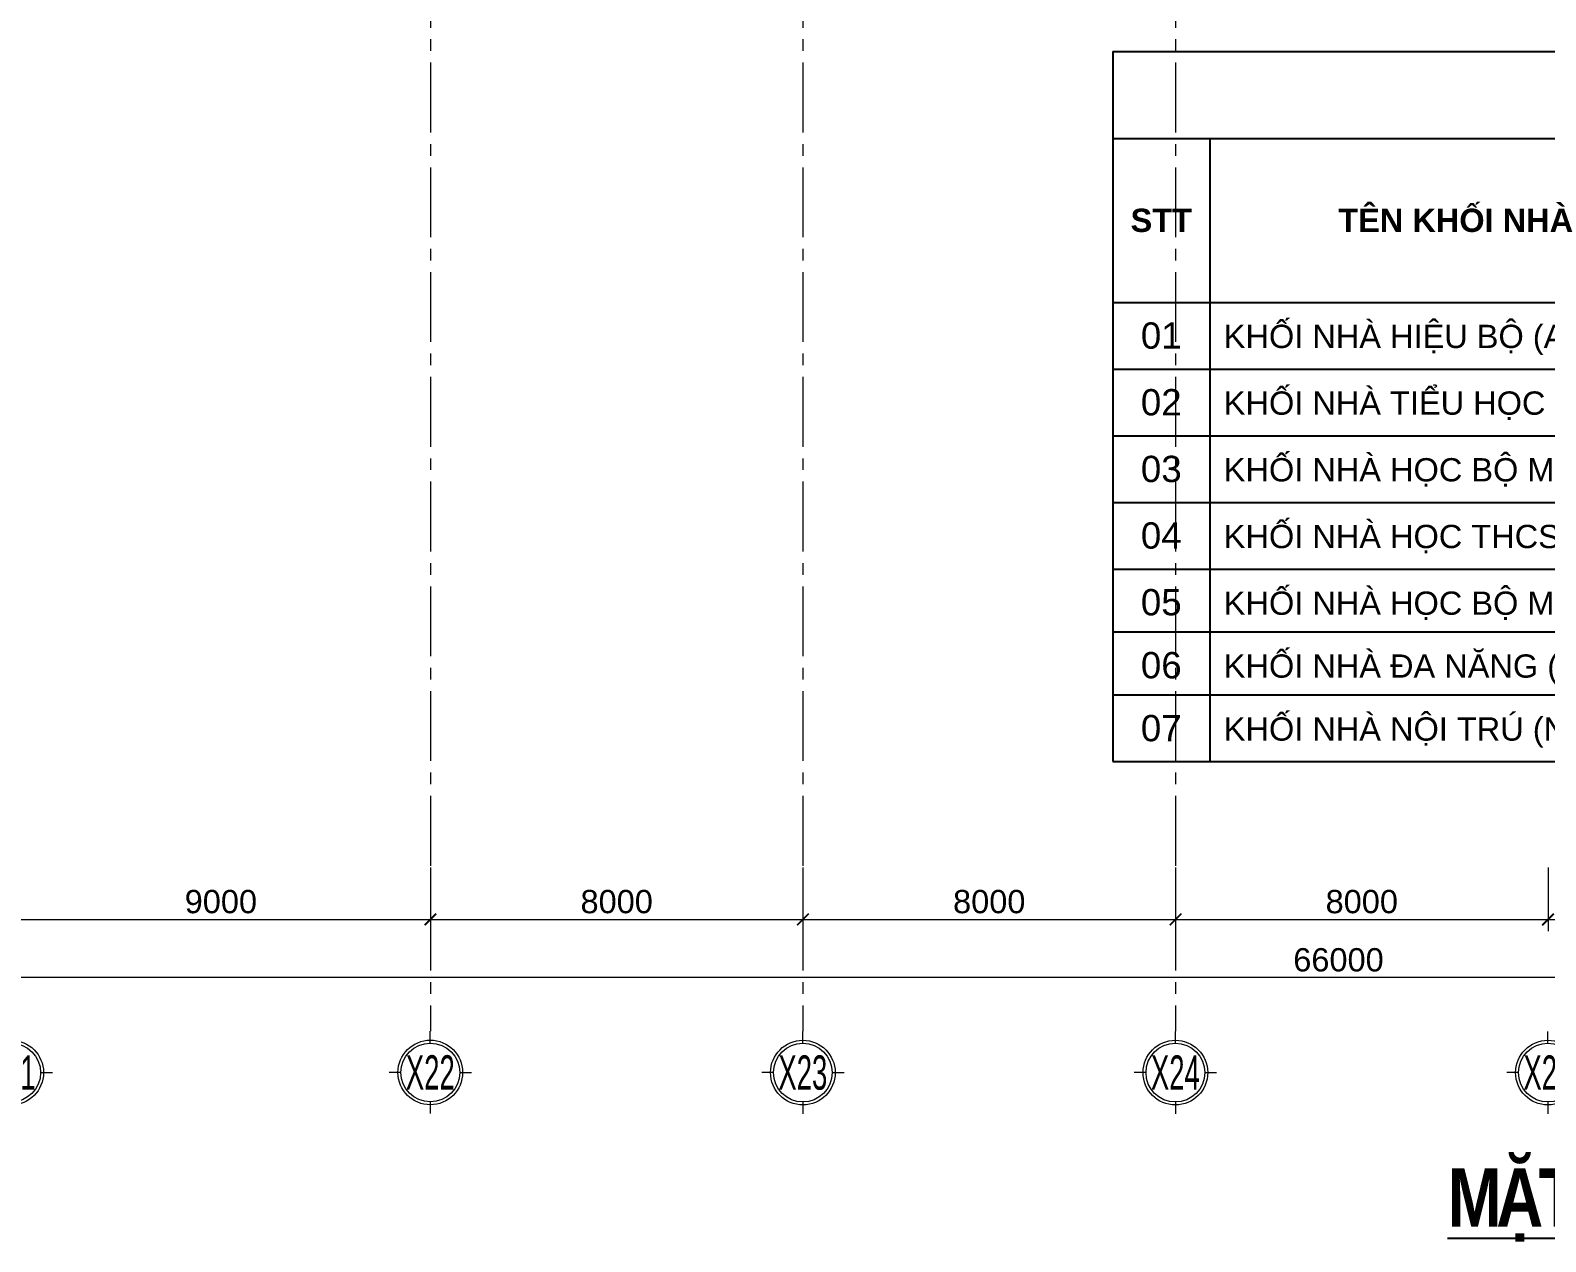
# Model space of a CAD drawing. Header units: millimetres. Extents: x 18326 to 214271, y -298828 to -198730.
# Drawn here: x 136505 to 169047, y -298828 to -272810 of the extents above; entities that cross this region are included whole.
import ezdxf
from ezdxf.enums import TextEntityAlignment as Align

# ---------------------------------------------------------------- set-up
doc = ezdxf.new("R2010")
doc.units = ezdxf.units.MM
doc.header["$LTSCALE"] = 20
doc.header["$MEASUREMENT"] = 0
doc.linetypes.add('xref LC GK$0$CENTER2', pattern=[1.125, 0.75, -0.125, 0.125, -0.125])
doc.layers.get('0').update_dxf_attribs({"lineweight": 0})
doc.layers.get('Defpoints').update_dxf_attribs({"color": 1, "lineweight": 25})
doc.layers.add('KV-Bo vien', color=40, linetype='Continuous')
doc.layers.add('KV-Khung ten', color=7, linetype='Continuous')
for name, color, linetype, lineweight in [('KV-Cay xanh', 78, 'Continuous', 5), ('KV-Dim', 14, 'Continuous', 9), ('KV-Ky hieu', 30, 'Continuous', 0), ('KV-Net thay 1', 9, 'Continuous', 20), ('KV-Net thay 2', 8, 'Continuous', 13), ('KV-Text', 7, 'Continuous', 25), ('xref LC GK$0$KV-Net truc', 251, 'xref LC GK$0$CENTER2', 9)]:
    doc.layers.add(name, color=color, linetype=linetype, lineweight=lineweight)
doc.styles.add('ARIAL H', font='arialbd.ttf', dxfattribs={"width": 0.8})
doc.styles.add('CHUTO', font='VnAvantH.TTF', dxfattribs={"width": 0.7})
doc.styles.add('KD-Style', font='arial.ttf')
doc.styles.get("Standard").update_dxf_attribs({"font": 'arial.ttf'})
doc.dimstyles.new('D-Layout', dxfattribs={"dimscale": 0, "dimtxt": 2, "dimasz": 1, "dimexe": 1, "dimexo": 0, "dimgap": 0.5, "dimtad": 1, "dimdec": 0, "dimzin": 0, "dimdsep": 46, "dimtxsty": 'KD-Style', "dimblk": 'ARCHTICK', "dimcen": 0.09, "dimdle": 1, "dimclrd": 256, "dimclre": 256, "dimclrt": 2, "dimadec": 0, "dimazin": 0, "dimtfac": 1, "dimtdec": 0, "dimtix": 1, "dimtmove": 2, "dimatfit": 3, "dimldrblk": 'MUITEN', "dimfxl": 1, "dimtolj": 1, "dimtzin": 0, "dimarcsym": 0})

# ---------------------------------------------------------------- blocks, each defined once
blk = doc.blocks.new('A$C06776D30')
at = {"layer": 'KV-Ky hieu', "color": 8}
for p, q in [((504, 865), (504, 1009)), ((144, 504), (0, 504)), ((865, 504), (1009, 504)), ((504, 144), (504, 0))]:
    blk.add_line(p, q, dxfattribs=at)
for radius in [396, 360]:
    blk.add_circle((504, 504), radius, dxfattribs=at)
at = {"layer": 'KV-Text', "color": 8, "style": 'CHUTO', "width": 0.6}
blk.add_attdef('GIRD', text='', height=420, dxfattribs=at).set_placement((504, 504), align=Align.MIDDLE_CENTER)
blk = doc.blocks.new('TT')
at = {"layer": 'KV-Net thay 1', "color": 8}
ref = blk.add_blockref('A$C06776D30', (400.79, -220.83), dxfattribs=dict(at, xscale=0.007011206080914858, yscale=0.007011206080914858, zscale=0.007011206080914858))
ref.add_attrib('GIRD', 'X21', dxfattribs={"layer": 'KV-Text', "height": 2.945, "style": 'CHUTO', "width": 0.6}).set_placement((404.32, -217.29), align=Align.MIDDLE_CENTER)
ref = blk.add_blockref('A$C06776D30', (436.79, -220.82), dxfattribs=dict(at, xscale=0.007011206080914858, yscale=0.007011206080914858, zscale=0.007011206080914858))
ref.add_attrib('GIRD', 'X22', dxfattribs={"layer": 'KV-Text', "height": 2.945, "style": 'CHUTO', "width": 0.6}).set_placement((440.32, -217.28), align=Align.MIDDLE_CENTER)
ref = blk.add_blockref('A$C06776D30', (468.79, -220.83), dxfattribs=dict(at, xscale=0.007011206080914858, yscale=0.007011206080914858, zscale=0.007011206080914858))
ref.add_attrib('GIRD', 'X23', dxfattribs={"layer": 'KV-Text', "height": 2.945, "style": 'CHUTO', "width": 0.6}).set_placement((472.32, -217.29), align=Align.MIDDLE_CENTER)
ref = blk.add_blockref('A$C06776D30', (500.79, -220.83), dxfattribs=dict(at, xscale=0.007011206080914858, yscale=0.007011206080914858, zscale=0.007011206080914858))
ref.add_attrib('GIRD', 'X24', dxfattribs={"layer": 'KV-Text', "height": 2.945, "style": 'CHUTO', "width": 0.6}).set_placement((504.32, -217.29), align=Align.MIDDLE_CENTER)
ref = blk.add_blockref('A$C06776D30', (532.79, -220.83), dxfattribs=dict(at, xscale=0.007011206080914858, yscale=0.007011206080914858, zscale=0.007011206080914858))
ref.add_attrib('GIRD', 'X25', dxfattribs={"layer": 'KV-Text', "height": 2.945, "style": 'CHUTO', "width": 0.6}).set_placement((536.32, -217.29), align=Align.MIDDLE_CENTER)
blk = doc.blocks.new('_ARCHTICK')
at = {"color": 8, "const_width": 0.15}
blk.add_lwpolyline([(-0.5, -0.5), (0.5, 0.5)], dxfattribs=at)
blk = doc.blocks.new('*D27')
at = {"layer": 'Defpoints', "color": 8, "transparency": 16777216}
for p in [(1248.69, 52.71), (1284.69, 52.71), (1284.69, 48.25)]:
    blk.add_point(p, dxfattribs=at)
at = {"layer": 'KV-Dim', "color": 8, "lineweight": -2, "transparency": 16777216}
for p, q in [((1248.69, 52.71), (1248.69, 47.25)), ((1284.69, 52.71), (1284.69, 47.25)), ((1247.69, 48.25), (1285.69, 48.25))]:
    blk.add_line(p, q, dxfattribs=at)
at = {"layer": 'KV-Dim', "color": 8, "lineweight": -2, "transparency": 16777216, "rotation": 180}
blk.add_blockref('_ARCHTICK', (1248.69, 48.25), dxfattribs=at)
at = {"layer": 'KV-Dim', "color": 8, "lineweight": -2, "transparency": 16777216}
blk.add_blockref('_ARCHTICK', (1284.69, 48.25), dxfattribs=at)
at = {"layer": 'KV-Dim', "color": 8, "transparency": 16777216, "insert": (1266.69, 49.77), "char_height": 2, "attachment_point": 5, "style": 'KD-Style'}
blk.add_mtext('\\A1;9000', dxfattribs=at)
blk = doc.blocks.new('MUITEN')
at = {"color": 8, "const_width": 0.4}
blk.add_lwpolyline([(-1, 1.73), (0, 0), (-1, -1.73)], dxfattribs=at)
blk = doc.blocks.new('*D28')
at = {"layer": 'Defpoints', "color": 8, "transparency": 16777216}
for p in [(1284.69, 52.71), (1316.69, 52.71), (1316.69, 48.25)]:
    blk.add_point(p, dxfattribs=at)
at = {"layer": 'KV-Dim', "color": 8, "lineweight": -2, "transparency": 16777216}
for p, q in [((1284.69, 52.71), (1284.69, 47.25)), ((1316.69, 52.71), (1316.69, 47.25)), ((1283.69, 48.25), (1317.69, 48.25))]:
    blk.add_line(p, q, dxfattribs=at)
at = {"layer": 'KV-Dim', "color": 8, "lineweight": -2, "transparency": 16777216, "rotation": 180}
blk.add_blockref('_ARCHTICK', (1284.69, 48.25), dxfattribs=at)
at = {"layer": 'KV-Dim', "color": 8, "lineweight": -2, "transparency": 16777216}
blk.add_blockref('_ARCHTICK', (1316.69, 48.25), dxfattribs=at)
at = {"layer": 'KV-Dim', "color": 8, "transparency": 16777216, "insert": (1300.69, 49.77), "char_height": 2, "attachment_point": 5, "style": 'KD-Style'}
blk.add_mtext('\\A1;8000', dxfattribs=at)
blk = doc.blocks.new('*D29')
at = {"layer": 'Defpoints', "color": 8, "transparency": 16777216}
for p in [(1316.69, 52.71), (1348.69, 52.71), (1348.69, 48.25)]:
    blk.add_point(p, dxfattribs=at)
at = {"layer": 'KV-Dim', "color": 8, "lineweight": -2, "transparency": 16777216}
for p, q in [((1316.69, 52.71), (1316.69, 47.25)), ((1348.69, 52.71), (1348.69, 47.25)), ((1315.69, 48.25), (1349.69, 48.25))]:
    blk.add_line(p, q, dxfattribs=at)
at = {"layer": 'KV-Dim', "color": 8, "lineweight": -2, "transparency": 16777216, "rotation": 180}
blk.add_blockref('_ARCHTICK', (1316.69, 48.25), dxfattribs=at)
at = {"layer": 'KV-Dim', "color": 8, "lineweight": -2, "transparency": 16777216}
blk.add_blockref('_ARCHTICK', (1348.69, 48.25), dxfattribs=at)
at = {"layer": 'KV-Dim', "color": 8, "transparency": 16777216, "insert": (1332.69, 49.77), "char_height": 2, "attachment_point": 5, "style": 'KD-Style'}
blk.add_mtext('\\A1;8000', dxfattribs=at)
blk = doc.blocks.new('*D30')
at = {"layer": 'Defpoints', "color": 8, "transparency": 16777216}
for p in [(1348.69, 52.71), (1380.69, 52.71), (1380.69, 48.25)]:
    blk.add_point(p, dxfattribs=at)
at = {"layer": 'KV-Dim', "color": 8, "lineweight": -2, "transparency": 16777216}
for p, q in [((1348.69, 52.71), (1348.69, 47.25)), ((1380.69, 52.71), (1380.69, 47.25)), ((1347.69, 48.25), (1381.69, 48.25))]:
    blk.add_line(p, q, dxfattribs=at)
at = {"layer": 'KV-Dim', "color": 8, "lineweight": -2, "transparency": 16777216, "rotation": 180}
blk.add_blockref('_ARCHTICK', (1348.69, 48.25), dxfattribs=at)
at = {"layer": 'KV-Dim', "color": 8, "lineweight": -2, "transparency": 16777216}
blk.add_blockref('_ARCHTICK', (1380.69, 48.25), dxfattribs=at)
at = {"layer": 'KV-Dim', "color": 8, "transparency": 16777216, "insert": (1364.69, 49.77), "char_height": 2, "attachment_point": 5, "style": 'KD-Style'}
blk.add_mtext('\\A1;8000', dxfattribs=at)
blk = doc.blocks.new('*D31')
at = {"layer": 'Defpoints', "color": 8, "transparency": 16777216}
for p in [(1380.69, 52.71), (1412.69, 52.71), (1412.69, 48.25)]:
    blk.add_point(p, dxfattribs=at)
at = {"layer": 'KV-Dim', "color": 8, "lineweight": -2, "transparency": 16777216}
for p, q in [((1380.69, 52.71), (1380.69, 47.25)), ((1412.69, 52.71), (1412.69, 47.25)), ((1379.69, 48.25), (1413.69, 48.25))]:
    blk.add_line(p, q, dxfattribs=at)
at = {"layer": 'KV-Dim', "color": 8, "lineweight": -2, "transparency": 16777216, "rotation": 180}
blk.add_blockref('_ARCHTICK', (1380.69, 48.25), dxfattribs=at)
at = {"layer": 'KV-Dim', "color": 8, "lineweight": -2, "transparency": 16777216}
blk.add_blockref('_ARCHTICK', (1412.69, 48.25), dxfattribs=at)
at = {"layer": 'KV-Dim', "color": 8, "transparency": 16777216, "insert": (1396.69, 49.77), "char_height": 2, "attachment_point": 5, "style": 'KD-Style'}
blk.add_mtext('\\A1;8000', dxfattribs=at)
blk = doc.blocks.new('*D35')
at = {"layer": 'Defpoints', "color": 8, "transparency": 16777216}
for p in [(1230.69, 52.71), (1494.69, 52.71), (1230.69, 43.25)]:
    blk.add_point(p, dxfattribs=at)
at = {"layer": 'KV-Dim', "color": 8, "lineweight": -2, "transparency": 16777216}
for p, q in [((1230.69, 52.71), (1230.69, 42.25)), ((1494.69, 52.71), (1494.69, 42.25)), ((1495.69, 43.25), (1229.69, 43.25))]:
    blk.add_line(p, q, dxfattribs=at)
at = {"layer": 'KV-Dim', "color": 8, "lineweight": -2, "transparency": 16777216, "rotation": 180}
blk.add_blockref('_ARCHTICK', (1230.69, 43.25), dxfattribs=at)
at = {"layer": 'KV-Dim', "color": 8, "lineweight": -2, "transparency": 16777216}
blk.add_blockref('_ARCHTICK', (1494.69, 43.25), dxfattribs=at)
at = {"layer": 'KV-Dim', "color": 8, "transparency": 16777216, "insert": (1362.69, 44.77), "char_height": 2, "attachment_point": 5, "style": 'KD-Style'}
blk.add_mtext('\\A1;66000', dxfattribs=at)
blk = doc.blocks.new('A$Ca86a77d0')
at = {"layer": 'KV-Khung ten', "color": 8, "ltscale": 100}
for p, q in [((6.28, 61), (166.69, 61)), ((6.28, 61), (6.28, 0)), ((6.28, 53.52), (166.69, 53.52)), ((14.61, 53.52), (14.61, 0)), ((6.28, 39.45), (166.69, 39.45)), ((6.28, 33.73), (166.69, 33.73)), ((6.28, 28), (166.69, 28)), ((6.28, 22.27), (166.69, 22.27)), ((6.28, 16.54), (166.69, 16.54)), ((6.28, 11.14), (166.69, 11.14)), ((6.28, 5.73), (166.69, 5.73)), ((6.28, 0), (166.69, 0))]:
    blk.add_line(p, q, dxfattribs=at)
at = {"layer": 'KV-Text', "color": 8, "ltscale": 100}
for s, insert, char_height, width, attachment_point in [('{\\fArial|b1|i0|c186;STT', (10.44, 46.49), 2, 20.8862, 5), ('{\\fArial|b1|i0|c186|p34;TÊN \\fArial|b1|i0|c0|p34;KHỐI NHÀ}', (35.73, 46.49), 2, 20.8862, 5), ('{\\fArial|b0|i0|c186;01', (10.44, 36.59), 2.2578, 5.9284, 5), ('KHỐI NHÀ HIỆU BỘ (A1)', (15.81, 34.93), 2, 48.3839, 7), ('{\\fArial|b0|i0|c186|p34;0}2', (10.44, 30.86), 2.2578, 5.9284, 5), ('KHỐI NHÀ TIỂU HỌC (A2)', (15.81, 29.2), 2, 43.7462, 7), ('{\\fArial|b0|i0|c186|p34;0}3', (10.44, 25.13), 2.2578, 5.9284, 5), ('KHỐI NHÀ HỌC BỘ MÔN TIỂU HỌC (A3)', (15.81, 23.47), 2, 54.3392, 7), ('KHỐI NHÀ HỌC THCS+THPT (NHÀ A4)', (15.81, 17.74), 2, 52.7499, 7), ('04', (10.44, 19.41), 2.258, 5.9284, 5), ('05', (10.44, 13.68), 2.258, 5.9284, 5), ('KHỐI NHÀ HỌC BỘ MÔN THCS+THPT (NHÀ A5)', (15.81, 12.01), 2, 64.0469, 7), ('06', (10.44, 8.27), 2.258, 5.9284, 5), ('KHỐI NHÀ ĐA NĂNG (A6)', (15.81, 6.61), 2, 35.2522, 7), ('07', (10.44, 2.86), 2.258, 5.9284, 5), ('KHỐI NHÀ NỘI TRÚ (NHÀ A7)', (15.81, 1.2), 2, 43.7462, 7)]:
    blk.add_mtext(s, dxfattribs=dict(at, insert=insert, char_height=char_height, width=width, attachment_point=attachment_point))
blk = doc.blocks.new('xref LC GK$0$LC')
at = {"layer": 'xref LC GK$0$KV-Net truc', "color": 8, "ltscale": 100}
for points in [[(114750, -48924), (114750, -85479)], [(122750, -48924), (122750, -85479)], [(130750, -48924), (130750, -85479)]]:
    blk.add_lwpolyline(points, dxfattribs=at)
blk = doc.blocks.new('dim mb')
at = {"layer": 'KV-Dim', "color": 8}
for base, p1, p2, picture, middle in [((404.8, -328.1119), (668.8, -318.6439), (404.8, -318.6439), '*D35', (536.8, -326.5907)), ((458.8, -323.1119), (422.8, -318.6439), (458.8, -318.6439), '*D27', (440.8, -321.5907)), ((490.8, -323.1119), (458.8, -318.6439), (490.8, -318.6439), '*D28', (474.8, -321.5907)), ((522.8, -323.1119), (490.8, -318.6439), (522.8, -318.6439), '*D29', (506.8, -321.5907)), ((554.8, -323.1119), (522.8, -318.6439), (554.8, -318.6439), '*D30', (538.8, -321.5907)), ((586.8, -323.1119), (554.8, -318.6439), (586.8, -318.6439), '*D31', (570.8, -321.5907))]:
    dim = blk.add_linear_dim(base=base, p1=p1, p2=p2, dimstyle='D-Layout', override={"dimscale": 1, "dimlfac": 250}, dxfattribs=at)
    dim.commit()
    dim.dimension.update_dxf_attribs({"geometry": picture, "text_midpoint": middle, "insert": (-825.8876, -371.3589)})
blk = doc.blocks.new('t3')
at = {"layer": 'KV-Bo vien', "color": 8}
blk.add_blockref('A$Ca86a77d0', (461.54, -25.35), dxfattribs=at)
at = {"layer": 'KV-Dim', "color": 8}
blk.add_blockref('dim mb', (-49.6, 284.2), dxfattribs=at)
at = {"layer": 'KV-Net thay 2', "color": 8}
blk.add_blockref('TT', (-31.13, 165.23), dxfattribs=at)
at = {"layer": 'KV-Text', "color": 8, "insert": (534.84, -60.3), "char_height": 5, "width": 206.0269, "attachment_point": 2, "style": 'ARIAL H'}
blk.add_mtext('{\\T0.9;\\LMẶT BẰNG GHÉP KHỐI TẦNG 3}', dxfattribs=at)

msp = doc.modelspace()

# ---------------------------------------------------------------- block references
at = {"layer": 'KV-Cay xanh', "color": 8, "xscale": 250, "yscale": 250, "zscale": 250}
msp.add_blockref('t3', (42797, -282180), dxfattribs=at)
at = {"layer": 'xref LC GK$0$KV-Net truc', "color": 8}
msp.add_blockref('xref LC GK$0$LC', (30347, -208830), dxfattribs=at)

doc.saveas('drawing.dxf')
